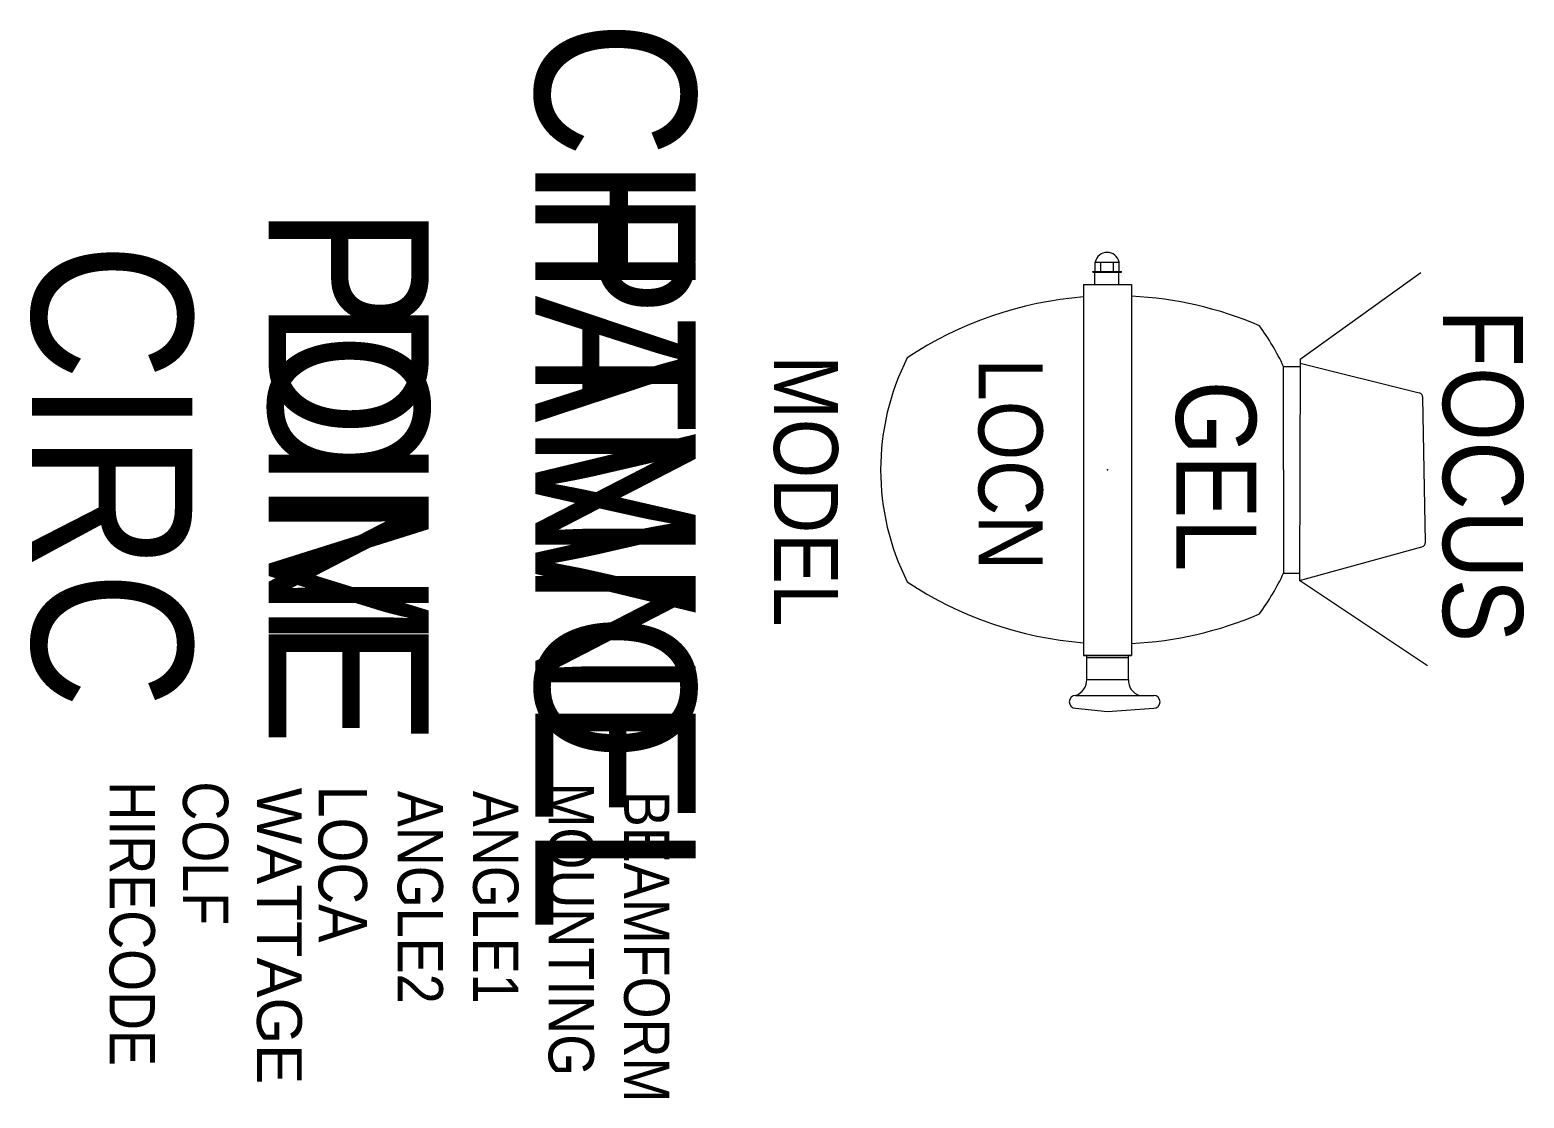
# Model space of a CAD drawing. Extents: x 1788 to 2722, y -1115 to -447.
import ezdxf
from ezdxf.enums import TextEntityAlignment as Align

# ---------------------------------------------------------------- set-up
doc = ezdxf.new("R2010")
doc.units = 0
doc.layers.get('0').update_dxf_attribs({"linetype": 'CONTINUOUS'})
for name, color, linetype in [('CHANNEL', 3, 'CONTINUOUS'), ('CIRC', 6, 'CONTINUOUS'), ('DIMMER', 4, 'CONTINUOUS'), ('FOCUS', 2, 'CONTINUOUS'), ('GEL', 1, 'CONTINUOUS'), ('LANTERNS', 4, 'CONTINUOUS'), ('LOCATION', 7, 'CONTINUOUS'), ('MODEL', 6, 'CONTINUOUS'), ('PATCH', 5, 'CONTINUOUS'), ('PATCH2', 5, 'CONTINUOUS')]:
    doc.layers.add(name, color=color, linetype=linetype)

msp = doc.modelspace()

# ---------------------------------------------------------------- linework, layer by layer
for p, q in [((2453.6, -592.45), (2468.6, -592.45)), ((2453.6, -598.45), (2453.6, -592.45)), ((2457.1, -598.45), (2457.1, -592.45)), ((2465.1, -598.45), (2465.1, -592.45)), ((2468.6, -598.45), (2468.6, -592.45)), ((2446.38, -606.44), (2446.38, -838.07)), ((2446.38, -606.44), (2476.38, -606.44)), ((2452.1, -598.45), (2470.1, -598.45)), ((2452.1, -598.87), (2452.1, -598.45)), ((2452.1, -598.87), (2470.1, -598.87)), ((2453.48, -606.41), (2453.48, -598.87)), ((2468.48, -606.41), (2468.48, -598.87)), ((2470.1, -598.87), (2470.1, -598.45)), ((2476.38, -606.44), (2476.38, -838.07)), ((2581.6, -653.02), (2657.01, -598.93)), ((2581.6, -653.02), (2581.36, -791.38)), ((2571.35, -722.2), (2571.35, -657.75)), ((2571.35, -657.75), (2581.59, -657.77)), ((2581.64, -655.57), (2656.1, -674.15)), ((2659.95, -767.37), (2658.37, -677.01)), ((2571.35, -722.2), (2571.35, -786.65)), ((2581.36, -791.38), (2657.75, -770.31)), ((2571.35, -786.65), (2581.36, -786.67)), ((2661.3, -844.59), (2581.36, -791.38)), ((2476.38, -838.07), (2446.38, -838.07)), ((2446.38, -838.07), (2476.38, -838.07)), ((2448.38, -853.07), (2448.38, -838.07)), ((2474.38, -839.57), (2448.38, -839.57)), ((2474.38, -853.07), (2474.38, -838.07)), ((2448.38, -853.07), (2474.38, -853.07)), ((2441.38, -863.07), (2490.18, -863.07)), ((2441.38, -871.07), (2461.38, -873.07)), ((2461.38, -873.07), (2490.18, -871.07))]:
    msp.add_line(p, q)
for centre, radius, start, end in [((2461.1, -594.07), 7.67, 12.17019, 167.82981), ((2464.84, -846.47), 232.96, 94.54515, 123.49772), ((2464.84, -846.47), 232.96, 66.89114, 87.16069), ((2432.92, -722.2), 152.69, 24.96622, 36.11672), ((2474.91, -722.2), 155.31, 153.21056, 206.78944), ((2655.37, -677.06), 3, 1, 75.98578), ((2656.95, -767.42), 3, 285.41675, 1), ((2464.84, -597.94), 232.96, 236.50228, 265.45485), ((2432.92, -722.2), 152.69, 323.88328, 335.03378), ((2464.84, -597.94), 232.96, 272.83931, 293.10886), ((2438.23, -853.42), 10.15, 288.04731, 1.96865), ((2484.35, -853.54), 9.99, 177.31836, 252.66568), ((2441.38, -867.07), 4, 90, 270), ((2490.18, -867.07), 4, 270, 90)]:
    msp.add_arc(centre, radius, start, end)
msp.add_point((2461.38, -722.2))
msp.add_point((2461.38, -722.2))

# ---------------------------------------------------------------- texts
at = {"layer": 'CHANNEL', "width": 0.89}
msp.add_attdef('CHANNEL', text='', height=100, rotation=270, dxfattribs=at).set_placement((2103.96, -725.81), align=Align.CENTER)
at = {"layer": 'CIRC', "width": 0.89}
msp.add_attdef('CIRC', text='', height=100, rotation=270, dxfattribs=at).set_placement((1789.51, -725.81), align=Align.CENTER)
at = {"layer": 'DIMMER', "width": 0.89}
msp.add_attdef('DIM', text='', height=100, rotation=270, dxfattribs=at).set_placement((1937.29, -724.95), align=Align.CENTER)
at = {"layer": 'FOCUS', "color": 30, "width": 0.89}
msp.add_attdef('FOCUS', text='', height=50, rotation=270, dxfattribs=at).set_placement((2670.87, -725.71), align=Align.CENTER)
at = {"layer": 'GEL', "width": 0.89}
msp.add_attdef('GEL', text='', height=50, rotation=270, dxfattribs=at).set_placement((2504.23, -726.06), align=Align.CENTER)
at = {"layer": 'LANTERNS', "color": 0, "width": 0.89, "flags": 1}
for tag, p, s, height in [('HIRECODE', (1837.9, -916.71), '', 28.3), ('COLF', (1883.72, -916.75), '1', 28.3), ('LOCA', (1968.41, -919.33), '', 30.26), ('ANGLE2', (2017.82, -922.65), '40', 28.305), ('ANGLE1', (2064.99, -922.65), '10', 28.305), ('MOUNTING', (2112.17, -917.46), 'STANDARD HOOK CLAMP', 28.3047), ('BEAMFORM', (2159.34, -922.65), 'C', 28.3)]:
    msp.add_attdef(tag, p, s, height=height, rotation=270, dxfattribs=at)
at = {"layer": 'LANTERNS', "color": 0, "flags": 1}
msp.add_attdef('WATTAGE', (1929.97, -920.69), '500', height=28, rotation=270, dxfattribs=at)
at = {"layer": 'LOCATION', "width": 0.89}
msp.add_attdef('LOCN', text='', height=40, rotation=270, dxfattribs=at).set_placement((2380.78, -718.77), align=Align.CENTER)
at = {"layer": 'MODEL', "width": 0.89}
msp.add_attdef('MODEL', text='P123', height=40, rotation=270, dxfattribs=at).set_placement((2252.94, -735.36), align=Align.CENTER)
at = {"layer": 'PATCH', "width": 0.89}
msp.add_attdef('PONE', text='', height=100, rotation=270, dxfattribs=at).set_placement((1937.29, -725.81), align=Align.CENTER)
at = {"layer": 'PATCH2', "width": 0.89}
msp.add_attdef('PTWO', text='', height=100, rotation=270, dxfattribs=at).set_placement((2103.96, -725.81), align=Align.CENTER)

doc.saveas('drawing.dxf')
